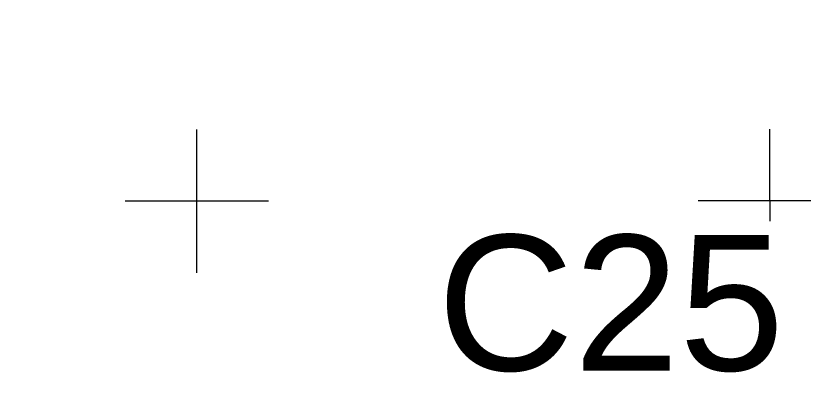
# Model space of a CAD drawing. Header units: millimetres. Extents: x 652937 to 1670132, y 1473552 to 2851037.
# Drawn here: x 719409 to 720281, y 1525086 to 1525510 of the extents above; entities that cross this region are included whole.
import ezdxf

# ---------------------------------------------------------------- set-up
doc = ezdxf.new("R2010")
doc.units = ezdxf.units.MM
doc.layers.add('A-FLOR-E', color=2, linetype='Continuous', lineweight=9)
doc.layers.add('DIM', color=1, linetype='Continuous')
doc.layers.add('TEXT', color=3, linetype='Continuous')
doc.styles.add('Arial', font='arial.ttf')

# ---------------------------------------------------------------- blocks, each defined once
blk = doc.blocks.new('W-1-PP18-ST_ENT3_REV02_20260413-050421_PP18_ENT3_MAIN_PLAN')
at = {"layer": 'A-FLOR-E'}
h = blk.add_hatch(dxfattribs=at)
h.set_pattern_fill('CROSS', color=250, scale=50, angle=210.769)
h.set_pattern_definition([(90.0083, (9903.9, -26817.58), (-317.546, 317.454), [158.75, -476.25]), (180.0083, (9983.25, -26738.2), (-317.454, -317.546), [158.75, -476.25])])
h.paths.add_polyline_path([(10552.77, -11720.11), (10552.66, -10920), (11302.46, -10919.89), (11302.57, -11720)], flags=16)
h.paths.add_polyline_path([(18712.43, -10369.25), (18712.71, -10275.14), (20062.22, -10274.99), (20062.22, -7304.82), (20062.22, 1006.47), (8350.24, 1013.83), (8352.58, -15559.01), (13097.4, -15549.92), (13097.37, -10370.04)])
at = {"layer": 'TEXT'}
h = blk.add_hatch(dxfattribs=at)
h.set_pattern_fill('ANSI34', color=250, scale=21.831008, angle=305.769)
h.set_pattern_definition([(230.0083, (16484.82, -22407.65), (318.622, -267.277), []), (230.0083, (16387.17, -22416.2), (318.622, -267.277), []), (230.0083, (16289.52, -22424.77), (318.622, -267.277), []), (230.0083, (16191.87, -22433.32), (318.622, -267.277), [])])
h.paths.add_polyline_path([(8351.91, -15550.1), (8350.22, 1004.77), (20060.18, 1006.6), (20061.88, -15548.27)], flags=16)
h.paths.add_polyline_path([(8201.93, -15700.13), (8201.11, 1155.65), (20210.65, 1155.93), (20211.47, -15699.85)])
at = {"layer": 'DIM', "color": 3, "insert": (19740.58, 578.64), "char_height": 150, "attachment_point": 5, "rotation": 0.00831, "style": 'Arial', "bg_fill": 3, "box_fill_scale": 1.1, "bg_fill_color": 256, "bg_fill_true_color": 13158600, "bg_fill_transparency": 0}
blk.add_mtext('\\A1;C25', dxfattribs=at)

msp = doc.modelspace()

# ---------------------------------------------------------------- block references
at = {"color": 6}
msp.add_blockref('W-1-PP18-ST_ENT3_REV02_20260413-050421_PP18_ENT3_MAIN_PLAN', (700327.4222, 1524612.6223), dxfattribs=at)

doc.saveas('drawing.dxf')
